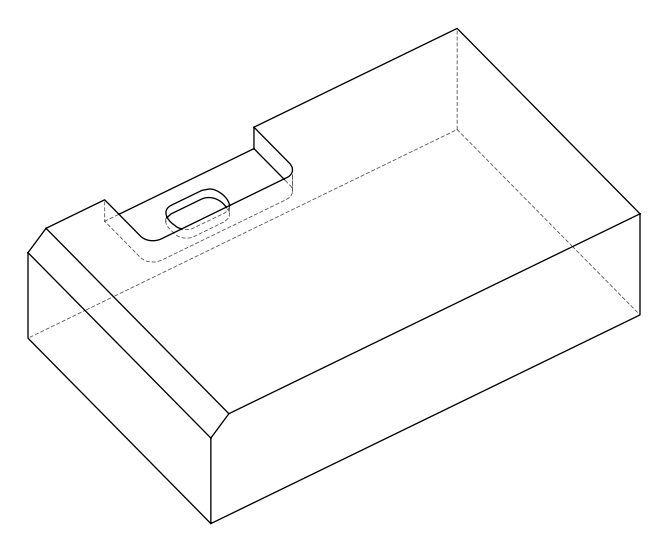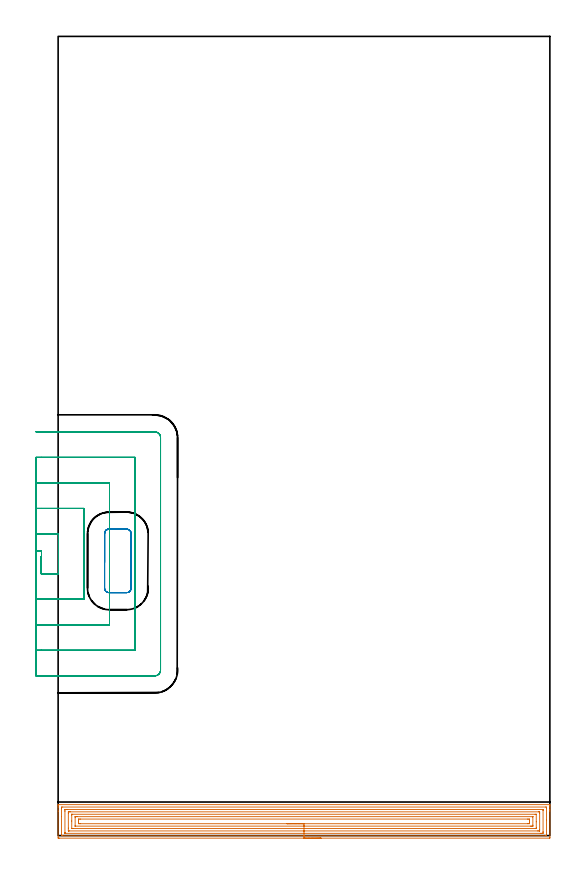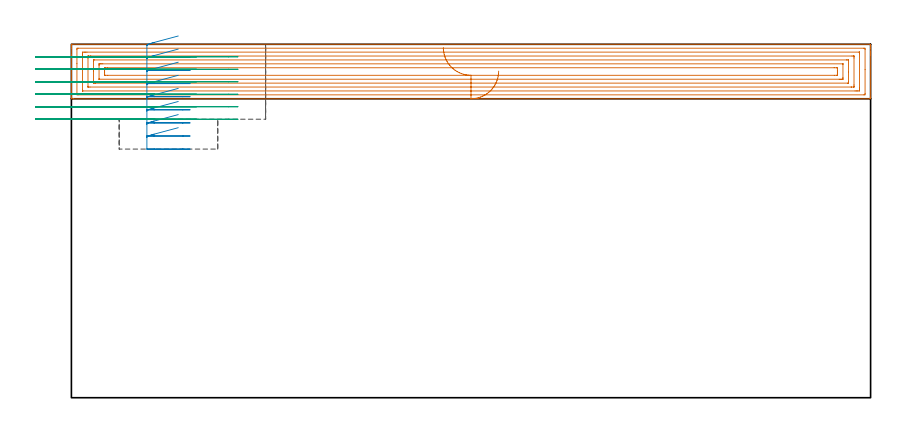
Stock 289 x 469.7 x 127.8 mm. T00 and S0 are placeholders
(PLAN: 3 operations, 1 tool changes, 38 min)
(1 AREA_MILL | FG_CHAMFER_SURFACE | UGT0205_001 | 16.57 min | 56073 mm3)
(2 MILL_RECTANGULAR_POCKET | POCKET_RECTANGULAR_STRAIGHT | UGT0201_136 | Follow Part, ap 5, ae 75% | 2.62 min | 72166 mm3)
(3 MILL_SLOT | SLOT_PARTIAL_RECTANGULAR | UGT0201_136 | Follow Part, ap 5, ae 75% | 18.8 min | 257176 mm3)
(TOOL UGT0205_001 | Chamfer Mill 20 x 3 x 45 deg. | D20 FL50 Z2)
(TOOL UGT0201_136 | Carbide End Mill 20.0 | D20 FL30 Z4)
(OP 1 AREA_MILL)
G17 G21 G94 G90
T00 M6
G54
G17 G0 G90 X154.5 Y-1.5 S1061 M3
G43 Z137.8 H0
Z118.1
G94 G1 X154.462 Z117.228 F250.
X154.348 Z116.364
X154.159 Z115.512
X153.897 Z114.68
X153.563 Z113.874
X153.16 Z113.1
X152.692 Z112.364
X152.16 Z111.672
X151.571 Z111.029
X150.928 Z110.44
X150.236 Z109.908
X149.5 Z109.44
X148.726 Z109.037
X147.92 Z108.703
X147.088 Z108.441
X146.236 Z108.252
X145.372 Z108.138
X144.5 Z108.1
X0.622
X0.091 Y-1.494 Z108.103
X0.008 Y-1.492 Z108.106
X0. Y-0.967 Z108.631
Y14.387 Z123.982
Y16.779 Z126.374
Y17.476 Z127.075
Y17.782 Z127.381
X0.008 Y18.166 Z127.758
X0.01 Y18.205 Z127.795
X0.171 Y18.2 Z127.8
X288.829
X288.99 Y18.205 Z127.795
X288.992 Y18.166 Z127.758
X289. Y17.781 Z127.381
Y17.476 Z127.075
Y16.779 Z126.374
Y15.544 Z125.141
Y15.005 Z124.599
Y14.387 Z123.982
Y-0.967 Z108.631
X288.998 Y-1.238 Z108.359
X288.99 Y-1.492 Z108.106
X288.735 Y-1.499 Z108.099
X144.5 Y-1.5 Z108.1
Y-0.086 Z109.514
X2.416
X2.01 Y-0.079 Z109.521
X2.001 Y0.326 Z109.926
X2. Y11.197 Z120.797
X2.001 Y16.297 Z125.897
X2.01 Y16.779 Z126.379
X2.403 Y16.786 Z126.386
X286.584
X286.99 Y16.779 Z126.379
X286.999 Y16.374 Z125.974
X287. Y9.034 Z118.634
X286.999 Y0.402 Z110.002
X286.99 Y-0.079 Z109.521
X286.597 Y-0.086 Z109.514
X144.5
Y1.328 Z110.928
X4.197 Y1.329 Z110.929
X4.074 Y1.331 Z110.931
X4.03 Y1.333 Z110.933
X4.013 Y1.334 Z110.934
X4.01 Y1.37 Z110.97
X4.004 Y1.5 Z111.1
X4.001 Y1.695 Z111.295
X4. Y1.891 Z111.491
Y14.313 Z123.913
X4.004 Y15.005 Z124.605
X4.007 Y15.193 Z124.793
X4.022 Y15.364 Z124.964
X4.197 Y15.366 Z124.966
X4.722 Y15.37 Z124.97
X5.091 Y15.371 Z124.971
X5.615
X284.803
X284.926 Y15.369 Z124.969
X284.97 Y15.367 Z124.967
X284.987 Y15.365 Z124.965
X284.99 Y15.33 Z124.93
X284.996 Y15.2 Z124.8
X284.999 Y15.005 Z124.605
X285. Y14.81 Z124.41
Y2.387 Z111.987
X284.997 Y1.695 Z111.295
X284.993 Y1.507 Z111.107
X284.978 Y1.335 Z110.935
X284.803 Y1.333 Z110.933
X284.278 Y1.33 Z110.93
X283.91 Y1.329 Z110.929
X283.385 Y1.328 Z110.928
X144.5
Y2.743 Z112.343
X6.716
X6.1 Y2.745 Z112.345
X6.031 Y2.748 Z112.348
X6.014 Y2.749 Z112.349
X6.01 Y2.765 Z112.365
X6.006 Y2.817 Z112.417
X6.002 Y3.029 Z112.629
X6. Y4.357 Z113.957
Y13.214 Z122.814
X6.003 Y13.666 Z123.266
X6.007 Y13.884 Z123.484
X6.01 Y13.937 Z123.537
X6.017 Y13.951 Z123.551
X6.042 Y13.952 Z123.552
X6.148 Y13.955 Z123.555
X6.878 Y13.957 Z123.557
X7.039
X282.284
X282.9 Y13.954 Z123.554
X282.969 Y13.952 Z123.552
X282.986 Y13.951 Z123.551
X282.99 Y13.935 Z123.535
X282.994 Y13.883 Z123.483
X282.998 Y13.671 Z123.271
X283. Y13.246 Z122.846
Y3.486 Z113.086
X282.997 Y3.034 Z112.634
X282.993 Y2.816 Z112.416
X282.99 Y2.763 Z112.363
X282.983 Y2.749 Z112.349
X282.958 Y2.748 Z112.348
X282.852 Y2.745 Z112.345
X282.122 Y2.743 Z112.343
X281.961
X144.5
Y4.157 Z113.757
X8.665
X8.463 Y4.158 Z113.758
X8.06 Y4.163 Z113.763
X8.013 Y4.164 Z113.764
X8.01 Y4.174 Z113.774
X8.005 Y4.205 Z113.805
X8.001 Y4.263 Z113.863
X8. Y8.567 Z118.167
Y12.116 Z121.716
X8.001 Y12.343 Z121.943
X8.003 Y12.508 Z122.108
X8.006 Y12.528 Z122.128
X8.008 Y12.533 Z122.133
X8.022 Y12.536 Z122.136
X8.128 Y12.54 Z122.14
X8.262 Y12.542 Z122.142
X280.335 Y12.543 Z122.143
X280.537 Y12.542 Z122.142
X280.939 Y12.537 Z122.137
X280.986 Y12.536 Z122.136
X280.99 Y12.526 Z122.126
X280.995 Y12.495 Z122.095
X280.998 Y12.437 Z122.037
X281. Y8.133 Z117.733
Y4.584 Z114.184
X280.999 Y4.357 Z113.957
X280.997 Y4.192 Z113.792
X280.995 Y4.172 Z113.772
X280.992 Y4.167 Z113.767
X280.979 Y4.164 Z113.764
X280.873 Y4.16 Z113.76
X280.738 Y4.158 Z113.758
X144.5 Y4.157 Z113.757
Y5.571 Z115.171
X10.123
X10.053 Y5.573 Z115.173
X10.019 Y5.575 Z115.175
X10.01 Y5.578 Z115.178
X10.007 Y5.586 Z115.186
X10.001 Y5.692 Z115.292
X10. Y10.568 Z120.168
X10.002 Y11.016 Z120.616
X10.006 Y11.081 Z120.681
X10.01 Y11.116 Z120.716
X10.031 Y11.122 Z120.722
X10.17 Y11.125 Z120.725
X10.452 Y11.127 Z120.727
X10.782 Y11.129 Z120.729
X11.346
X278.877 Y11.128 Z120.728
X278.947 Y11.127 Z120.727
X278.981 Y11.125 Z120.725
X278.99 Y11.122 Z120.722
X278.993 Y11.114 Z120.714
X278.999 Y11.008 Z120.608
X279. Y6.132 Z115.732
X278.998 Y5.684 Z115.284
X278.994 Y5.619 Z115.219
X278.99 Y5.584 Z115.184
X278.969 Y5.578 Z115.178
X278.83 Y5.575 Z115.175
X278.548 Y5.572 Z115.172
X278.218 Y5.571 Z115.171
X277.654
X144.5
Y6.985 Z116.585
X13.133
X12.271 Y6.988 Z116.588
X12.24 Y6.99 Z116.59
X12.01 Y7.019 Z116.619
X12.004 Y7.253 Z116.853
X12.001 Y7.906 Z117.506
X12. Y8.144 Z117.744
X12.001 Y8.794 Z118.394
X12.002 Y9.03 Z118.63
X12.01 Y9.681 Z119.281
X12.211 Y9.71 Z119.31
X12.24 Y9.711 Z119.311
X13.1 Y9.715 Z119.315
X275.833
X276.729 Y9.712 Z119.312
X276.76 Y9.709 Z119.309
X276.99 Y9.681 Z119.281
X276.996 Y9.447 Z119.047
X276.999 Y8.794 Z118.394
X277. Y8.556 Z118.156
X276.999 Y7.906 Z117.506
X276.998 Y7.67 Z117.27
X276.99 Y7.019 Z116.619
X276.789 Y6.99 Z116.59
X276.76 Y6.989 Z116.589
X275.901 Y6.985 Z116.585
X144.5
X143.628 Z116.623
X142.764 Z116.737
X141.912 Z116.926
X141.08 Z117.188
X140.274 Z117.522
X139.5 Z117.925
X138.764 Z118.394
X138.072 Z118.925
X137.429 Z119.514
X136.84 Z120.157
X136.308 Z120.85
X135.84 Z121.585
X135.437 Z122.359
X135.103 Z123.165
X134.841 Z123.997
X134.652 Z124.849
X134.538 Z125.714
X134.5 Z126.585
G0 Z137.8
M5
M2
(OP 2 MILL_RECTANGULAR_POCKET)
G17 G21 G94 G90
T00 M6
G54
G17 G0 G90 X38.639 Y180.1 S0 M3
G43 Z137.8 H0
Z130.8
G94 G1 X29.9 Z128.458 F250.
X29.739 Z128.415
X29.325 Y180.041 Z128.303
X28.925 Y179.916 Z128.191
X28.551 Y179.729 Z128.079
X28.212 Y179.484 Z127.967
X27.916 Y179.188 Z127.855
X27.671 Y178.849 Z127.743
X27.484 Y178.475 Z127.63
X27.359 Y178.075 Z127.518
X27.3 Y177.661 Z127.406
Y177.5 Z127.363
Y161.45 Z123.062
Y145.4 F500.
G3 X29.9 Y142.8 R2.6
G1 X40.3
G3 X42.9 Y145.4 R2.6
G1 Y177.5
G3 X40.3 Y180.1 R2.6
G1 X29.9
G3 X27.3 Y177.5 R2.6
G1 Y161.45
Y160.45
G0 X38.639 Y180.1 Z126.062
G1 X29.9 Z123.721 F250.
X29.739 Z123.678
X29.325 Y180.041 Z123.565
X28.925 Y179.916 Z123.453
X28.551 Y179.729 Z123.341
X28.212 Y179.484 Z123.229
X27.916 Y179.188 Z123.117
X27.671 Y178.849 Z123.005
X27.484 Y178.475 Z122.893
X27.359 Y178.075 Z122.781
X27.3 Y177.661 Z122.669
Y177.5 Z122.626
Y161.45 Z118.325
Y145.4 F500.
G3 X29.9 Y142.8 R2.6
G1 X40.3
G3 X42.9 Y145.4 R2.6
G1 Y177.5
G3 X40.3 Y180.1 R2.6
G1 X29.9
G3 X27.3 Y177.5 R2.6
G1 Y161.45
Y160.45
G0 X38.639 Y180.1 Z121.325
G1 X29.9 Z118.983 F250.
X29.739 Z118.94
X29.325 Y180.041 Z118.828
X28.925 Y179.916 Z118.716
X28.551 Y179.729 Z118.604
X28.212 Y179.484 Z118.492
X27.916 Y179.188 Z118.38
X27.671 Y178.849 Z118.268
X27.484 Y178.475 Z118.155
X27.359 Y178.075 Z118.043
X27.3 Y177.661 Z117.931
Y177.5 Z117.888
Y161.45 Z113.587
Y145.4 F500.
G3 X29.9 Y142.8 R2.6
G1 X40.3
G3 X42.9 Y145.4 R2.6
G1 Y177.5
G3 X40.3 Y180.1 R2.6
G1 X29.9
G3 X27.3 Y177.5 R2.6
G1 Y161.45
Y160.45
G0 X38.639 Y180.1 Z116.587
G1 X29.9 Z114.246 F250.
X29.739 Z114.203
X29.325 Y180.041 Z114.091
X28.925 Y179.916 Z113.978
X28.551 Y179.729 Z113.866
X28.212 Y179.484 Z113.754
X27.916 Y179.188 Z113.642
X27.671 Y178.849 Z113.53
X27.484 Y178.475 Z113.418
X27.359 Y178.075 Z113.306
X27.3 Y177.661 Z113.194
Y177.5 Z113.151
Y161.45 Z108.85
Y145.4 F500.
G3 X29.9 Y142.8 R2.6
G1 X40.3
G3 X42.9 Y145.4 R2.6
G1 Y177.5
G3 X40.3 Y180.1 R2.6
G1 X29.9
G3 X27.3 Y177.5 R2.6
G1 Y161.45
Y160.45
G0 X38.639 Y180.1 Z111.85
G1 X29.9 Z109.508 F250.
X29.739 Z109.465
X29.325 Y180.041 Z109.353
X28.925 Y179.916 Z109.241
X28.551 Y179.729 Z109.129
X28.212 Y179.484 Z109.017
X27.916 Y179.188 Z108.905
X27.671 Y178.849 Z108.793
X27.484 Y178.475 Z108.68
X27.359 Y178.075 Z108.568
X27.3 Y177.661 Z108.456
Y177.5 Z108.413
Y161.45 Z104.112
Y145.4 F500.
G3 X29.9 Y142.8 R2.6
G1 X40.3
G3 X42.9 Y145.4 R2.6
G1 Y177.5
G3 X40.3 Y180.1 R2.6
G1 X29.9
G3 X27.3 Y177.5 R2.6
G1 Y161.45
Y160.45
G0 X38.639 Y180.1 Z107.112
G1 X29.9 Z104.771 F250.
X29.739 Z104.728
X29.325 Y180.041 Z104.616
X28.925 Y179.916 Z104.503
X28.551 Y179.729 Z104.391
X28.212 Y179.484 Z104.279
X27.916 Y179.188 Z104.167
X27.671 Y178.849 Z104.055
X27.484 Y178.475 Z103.943
X27.359 Y178.075 Z103.831
X27.3 Y177.661 Z103.719
Y177.5 Z103.676
Y161.45 Z99.375
Y145.4 F500.
G3 X29.9 Y142.8 R2.6
G1 X40.3
G3 X42.9 Y145.4 R2.6
G1 Y177.5
G3 X40.3 Y180.1 R2.6
G1 X29.9
G3 X27.3 Y177.5 R2.6
G1 Y161.45
Y160.45
G0 X38.639 Y180.1 Z102.375
G1 X29.9 Z100.033 F250.
X29.739 Z99.99
X29.325 Y180.041 Z99.878
X28.925 Y179.916 Z99.766
X28.551 Y179.729 Z99.654
X28.212 Y179.484 Z99.542
X27.916 Y179.188 Z99.43
X27.671 Y178.849 Z99.318
X27.484 Y178.475 Z99.205
X27.359 Y178.075 Z99.093
X27.3 Y177.661 Z98.981
Y177.5 Z98.938
Y161.45 Z94.637
Y145.4 F500.
G3 X29.9 Y142.8 R2.6
G1 X40.3
G3 X42.9 Y145.4 R2.6
G1 Y177.5
G3 X40.3 Y180.1 R2.6
G1 X29.9
G3 X27.3 Y177.5 R2.6
G1 Y161.45
Y160.45
G0 X38.639 Y180.1 Z97.637
G1 X29.9 Z95.296 F250.
X29.739 Z95.253
X29.325 Y180.041 Z95.141
X28.925 Y179.916 Z95.028
X28.551 Y179.729 Z94.916
X28.212 Y179.484 Z94.804
X27.916 Y179.188 Z94.692
X27.671 Y178.849 Z94.58
X27.484 Y178.475 Z94.468
X27.359 Y178.075 Z94.356
X27.3 Y177.661 Z94.244
Y177.5 Z94.201
Y161.45 Z89.9
Y145.4 F500.
G3 X29.9 Y142.8 R2.6
G1 X40.3
G3 X42.9 Y145.4 R2.6
G1 Y177.5
G3 X40.3 Y180.1 R2.6
G1 X29.9
G3 X27.3 Y177.5 R2.6
G1 Y161.45
Y160.45
G0 Z137.8
M5
M2
(OP 3 MILL_SLOT)
G17 G21 G94 G90
T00 M6
G54
G17 G0 G90 X-13. Y167.3 S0 M3
G43 Z137.8 H0
Z123.283
G94 G1 X-10. F250.
X-9.8 F500.
Y163.9
X-10.
Y153.9
X0.2
Y177.3
X-10.
X-13. F250.
Y138.9
X-10.
X15.2 F500.
Y192.3
X-10.
X-13. F250.
Y123.9
X-10.
X30.2 F500.
Y142.788
Y145.788 F250.
Y177.112 F500.
Y180.112 F250.
Y207.3 F500.
X-10.
X-13. F250.
Y108.9
X-10.
X45.2 F500.
Y222.3
X-10.
X-13. F250.
Y93.9
X-10.
X56.8 F500.
G3 X60.2 Y97.3 R3.4
G1 Y233.9
G3 X56.8 Y237.3 R3.4
G1 X-10.
X-13. F250.
G0 Y167.3 Z118.767
G1 X-10.
X-9.8 F500.
Y163.9
X-10.
Y153.9
X0.2
Y177.3
X-10.
X-13. F250.
Y138.9
X-10.
X15.2 F500.
Y192.3
X-10.
X-13. F250.
Y123.9
X-10.
X30.2 F500.
Y142.788
Y145.788 F250.
Y177.112 F500.
Y180.112 F250.
Y207.3 F500.
X-10.
X-13. F250.
Y108.9
X-10.
X45.2 F500.
Y222.3
X-10.
X-13. F250.
Y93.9
X-10.
X56.8 F500.
G3 X60.2 Y97.3 R3.4
G1 Y233.9
G3 X56.8 Y237.3 R3.4
G1 X-10.
X-13. F250.
G0 Y167.3 Z114.25
G1 X-10.
X-9.8 F500.
Y163.9
X-10.
Y153.9
X0.2
Y177.3
X-10.
X-13. F250.
Y138.9
X-10.
X15.2 F500.
Y192.3
X-10.
X-13. F250.
Y123.9
X-10.
X30.2 F500.
Y142.788
Y145.788 F250.
Y177.112 F500.
Y180.112 F250.
Y207.3 F500.
X-10.
X-13. F250.
Y108.9
X-10.
X45.2 F500.
Y222.3
X-10.
X-13. F250.
Y93.9
X-10.
X56.8 F500.
G3 X60.2 Y97.3 R3.4
G1 Y233.9
G3 X56.8 Y237.3 R3.4
G1 X-10.
X-13. F250.
G0 Y167.3 Z109.733
G1 X-10.
X-9.8 F500.
Y163.9
X-10.
Y153.9
X0.2
Y177.3
X-10.
X-13. F250.
Y138.9
X-10.
X15.2 F500.
Y192.3
X-10.
X-13. F250.
Y123.9
X-10.
X30.2 F500.
Y142.788
Y145.788 F250.
Y177.112 F500.
Y180.112 F250.
Y207.3 F500.
X-10.
X-13. F250.
Y108.9
X-10.
X45.2 F500.
Y222.3
X-10.
X-13. F250.
Y93.9
X-10.
X56.8 F500.
G3 X60.2 Y97.3 R3.4
G1 Y233.9
G3 X56.8 Y237.3 R3.4
G1 X-10.
X-13. F250.
G0 Y167.3 Z105.217
G1 X-10.
X-9.8 F500.
Y163.9
X-10.
Y153.9
X0.2
Y177.3
X-10.
X-13. F250.
Y138.9
X-10.
X15.2 F500.
Y192.3
X-10.
X-13. F250.
Y123.9
X-10.
X30.2 F500.
Y142.789
Y145.789 F250.
Y177.112 F500.
Y180.112 F250.
Y207.3 F500.
X-10.
X-13. F250.
Y108.9
X-10.
X45.2 F500.
Y222.3
X-10.
X-13. F250.
Y93.9
X-10.
X56.8 F500.
G3 X60.2 Y97.3 R3.4
G1 Y233.9
G3 X56.8 Y237.3 R3.4
G1 X-10.
X-13. F250.
G0 Y167.3 Z100.7
G1 X-10.
X-9.8 F500.
Y163.9
X-10.
Y153.9
X0.2
Y177.3
X-10.
X-13. F250.
Y138.9
X-10.
X15.2 F500.
Y192.3
X-10.
X-13. F250.
Y123.9
X-10.
X30.2 F500.
Y142.789
Y145.789 F250.
Y177.112 F500.
Y180.112 F250.
Y207.3 F500.
X-10.
X-13. F250.
Y108.9
X-10.
X45.2 F500.
Y222.3
X-10.
X-13. F250.
Y93.9
X-10.
X56.8 F500.
G3 X60.2 Y97.3 R3.4
G1 Y233.9
G3 X56.8 Y237.3 R3.4
G1 X-10.
X-13. F250.
G0 Z137.8
M5
M2
